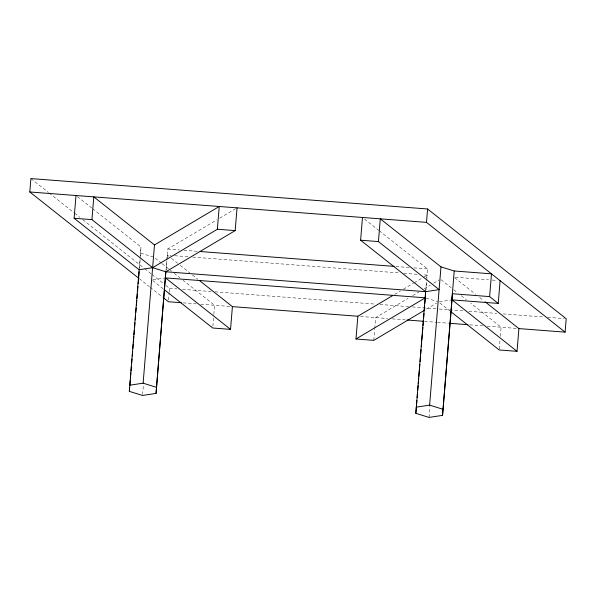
<?xml version="1.0" encoding="UTF-8"?>
<svg xmlns="http://www.w3.org/2000/svg" width="596" height="596" viewBox="0 0 596 596"><rect width="100%" height="100%" fill="white"/><g stroke="black" fill="none" stroke-linecap="round" stroke-linejoin="round"><path stroke-width="0.45" stroke-dasharray="2.98 2.23" d="M140.47 255.907L140.984 246.982L92.238 208.384M139.114 269.727L140.015 258.813M140.09 257.897L140.984 246.982M139.479 267.969L140.164 259.618M142.623 394.537L143.457 384.375M165.837 271.776L166.731 260.854M166.805 259.945L167.707 249.031L216.825 219.864M166.217 269.727L167.118 258.813M167.193 257.904L167.416 255.17L171.022 255.446M168.564 299.944L169.145 292.8M169.219 291.913L169.517 288.337L164.407 284.292M212.884 326.198L213.778 315.277M213.852 314.368L214.597 305.271L182.994 280.247M373.789 340.361L374.69 329.439M374.765 328.53L375.659 317.616L408.037 298.395M425.611 291.682L426.431 281.677M426.736 278.034L427.481 268.938L379.406 230.875M425.924 290.55L426.669 281.446M426.743 280.537L427.19 275.076L422.683 274.734M429.046 417.416L429.954 406.33M499.299 349.062L500.051 339.966M500.349 336.323L501.094 327.226L470.751 303.2M219.715 218.151L235.606 208.719M394.686 294.379L400.467 290.945M403.358 289.231L413.468 283.227M414.19 282.802L422.139 278.079M423.585 277.222L427.19 275.076M412.76 295.594L418.824 291.988M424.225 288.784L430.29 285.179M433.665 283.182L439.058 279.978M426.401 309.13L436.518 303.118M152.941 279.829L165.546 277.915M439.438 301.785L452.044 299.87M167.707 249.031L179.433 249.925M183.941 250.275L197.47 251.311M395.908 266.516L409.437 267.552M413.952 267.902L427.481 268.938M174.635 255.721L189.066 256.831M192.672 257.107L400.132 273.005M403.738 273.281L418.176 274.391M455.359 277.237L488.556 279.785M492.162 280.06L497.213 280.448M169.517 288.337L176.93 288.904M182.488 289.336L211.222 291.533M214.933 291.816L375.271 304.109M379.905 304.459L408.64 306.664M412.343 306.947L438.298 308.937M439.222 309.004L464.247 310.926M468.881 311.283L496.684 313.414M503.173 313.906L543.954 317.035M547.664 317.318L564.345 318.592M183.196 302.865L196.129 303.856M200.748 304.213L232.41 306.635M360.52 316.454L387.653 318.532M392.265 318.89L405.176 319.873M424.546 321.363L436.533 322.28M437.457 322.354L448.527 323.196M469.737 324.827L482.648 325.811M487.26 326.168L516.24 328.389M426.207 298.097L437.658 301.65M140.693 253.121L153.03 256.943M454.592 277.661L475.578 294.282M479.638 297.501L483.706 300.712M364.514 219.082L378.736 230.339M441.04 279.673L451.157 287.682M453.683 289.686L457.475 292.688M461.267 295.69L466.325 299.699M439.803 302.924L449.92 310.933M167.416 255.17L168.772 256.243M171.477 258.388L177.571 263.216M180.283 265.354L189.759 272.864M192.471 275.009L197.887 279.293M77.338 196.591L91.561 207.848M155.176 258.217L161.501 263.223M162.127 263.723L169.085 269.236M170.352 270.234L171.611 271.232M174.144 273.236L179.828 277.743M30.903 178.584L48.41 192.448M49.14 193.022L73.941 212.668M74.671 213.241L79.782 217.287M82.702 219.596L143.979 268.118M144.709 268.699L151.28 273.899M152.002 274.473L163.677 283.718M152.673 280.463L163.423 288.971M139.233 278.623L149.447 286.713M150.177 287.294L162.574 297.113"/><path stroke-width="0.89" d="M237.052 207.862L235.182 230.607L165.837 271.776L156.048 393.412L142.548 395.461L129.332 391.371L139.114 269.727L74.12 218.263L75.99 195.518M156.048 393.412L165.837 271.776L152.621 267.678L91.933 219.626L74.12 218.263M452.342 296.234L442.545 415.367L429.046 417.416L415.829 413.326L425.611 291.682L360.61 240.218L362.48 217.473M425.365 296.95L425.611 291.682L439.118 289.634L378.43 241.581L360.61 240.218M442.545 415.367L454.204 270.986L440.988 266.889L380.3 218.836L378.43 241.581M485.055 301.785L518.907 328.59L517.037 351.335L452.044 299.87L452.334 293.731L489.614 296.592L498.234 303.416L500.104 280.664M138.503 278.049L29.8 191.979L30.903 178.584L427.585 208.98L566.2 318.741L565.097 332.136L518.907 328.59M91.933 219.626L93.803 196.881L154.491 244.934L143.122 383.176L129.623 385.225M129.332 391.371L129.637 387.653M129.868 384.874L130.248 380.233M130.397 378.378L130.859 372.813M131.008 370.958L131.388 366.316M131.619 363.53L131.999 358.896M132.23 356.11L132.61 351.469M132.841 348.69L133.221 344.048M133.377 342.193L133.832 336.628M133.981 334.773L134.368 330.132M134.592 327.346L134.979 322.712M135.203 319.925L135.583 315.284M135.814 312.505L136.193 307.864M136.424 305.077L136.804 300.444M136.961 298.589L137.341 293.947M137.572 291.161L137.952 286.527M138.183 283.741L138.563 279.099M138.712 277.244L139.173 271.679M139.114 269.727L152.621 267.678L217.369 229.244L219.239 206.492L154.491 244.934M164.056 289.477L212.727 328.016L230.54 329.379L232.41 306.635L199.913 280.902M424.374 310.33L373.789 340.361L355.976 338.997L357.846 316.252L392.518 295.668M565.097 332.136L426.483 222.375L427.585 208.98M415.829 413.326L416.284 407.776M416.507 405.004L416.887 400.385M417.118 397.614L417.498 392.995M417.729 390.224L418.109 385.605M418.258 383.757L418.712 378.214M418.869 376.367L419.323 370.816M419.472 368.969L419.852 364.35M420.083 361.578L420.463 356.959M420.687 354.188L421.067 349.569M421.298 346.798L421.677 342.178M421.826 340.331L422.281 334.781M422.437 332.933L422.892 327.39M423.041 325.543L423.421 320.924M423.652 318.152L424.032 313.533M424.263 310.762L424.643 306.143M424.866 303.371L425.246 298.752M416.112 407.18L429.619 405.131L440.988 266.889M489.614 296.592L491.484 273.84L454.204 270.986M355.976 338.997L425.32 297.829L165.546 277.915L230.54 329.379M29.8 191.979L426.483 222.375M217.369 229.244L235.182 230.607M200.174 251.519L394.105 266.382M165.837 271.776L425.611 291.682M452.044 299.87L498.234 303.416M181.348 302.723L168.415 301.732L163.304 297.687M232.41 306.635L357.846 316.252M407.023 320.015L423.622 321.289M449.444 323.27L467.89 324.686M517.037 351.335L499.225 349.971L450.546 311.432M429.619 405.131L442.835 409.228M143.122 383.176L156.338 387.273"/></g></svg>
